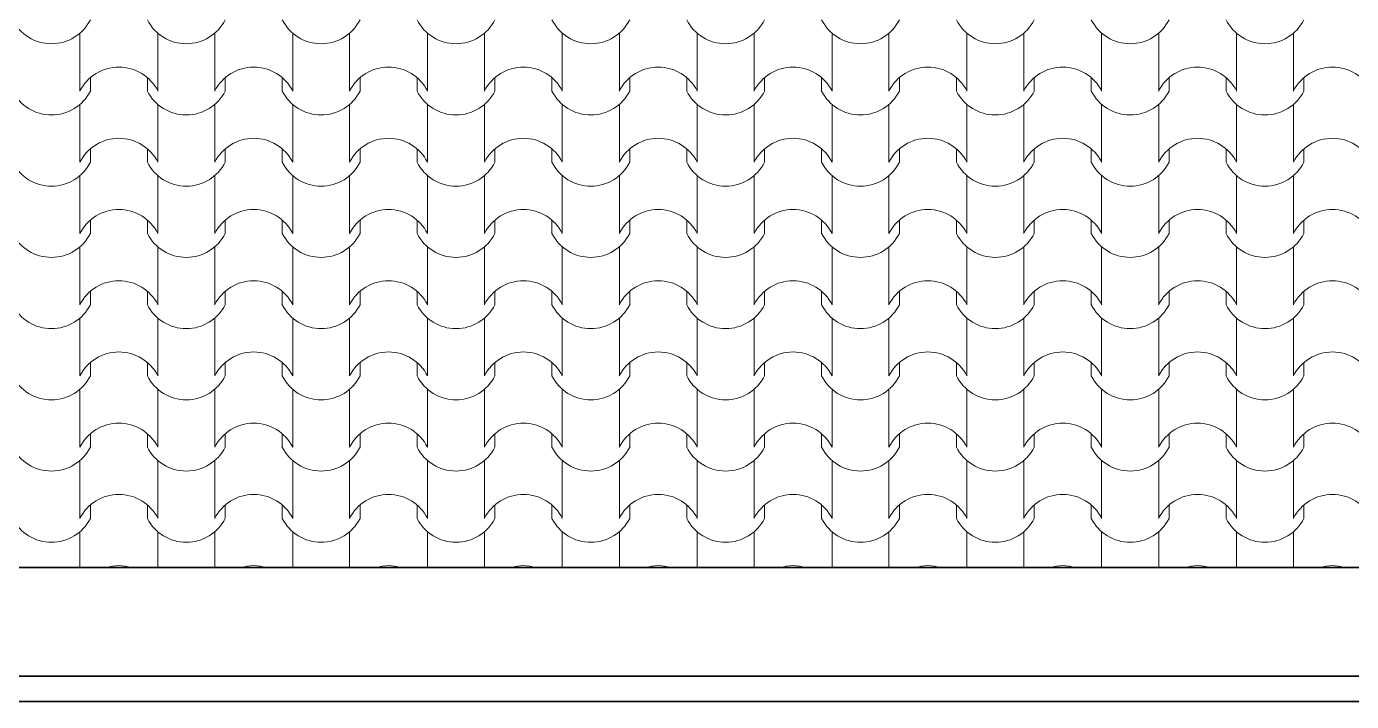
# Model space of a CAD drawing. Header units: millimetres. Extents: x 102766 to 172228, y -127504 to -81044.
# Drawn here: x 126968 to 129763, y -91702 to -90277 of the extents above; entities that cross this region are included whole.
import ezdxf

# ---------------------------------------------------------------- set-up
doc = ezdxf.new("R2010")
doc.units = ezdxf.units.MM
doc.header["$MEASUREMENT"] = 0
doc.layers.add('2D Drafting - General_Pen_No__105', color=7, linetype='Continuous', lineweight=13, true_color=0xcae6ff)
doc.layers.add('2D Drafting - General_Pen_No__82', color=7, linetype='Continuous', lineweight=20, true_color=0xaaaaaa)
doc.layers.add('Shell - Roof_Pen_No__21', color=7, linetype='Continuous', lineweight=35)
doc.layers.add('Structural - Bearing_Pen_No__21', color=7, linetype='Continuous', lineweight=35)

# ---------------------------------------------------------------- blocks, each defined once
blk = doc.blocks.new('*X12')
at = {"layer": '2D Drafting - General_Pen_No__82', "linetype": 'Continuous'}
for p, q in [((127080.4, -90291), (127080.4, -90352)), ((127244.7, -90291), (127244.7, -90352)), ((127364.9, -90291), (127364.9, -90352)), ((127529.2, -90291), (127529.2, -90352)), ((127649.4, -90291), (127649.4, -90352)), ((127813.6, -90291), (127813.6, -90352)), ((127933.9, -90291), (127933.9, -90352)), ((128098.1, -90291), (128098.1, -90352)), ((128218.4, -90291), (128218.4, -90352)), ((128382.6, -90291), (128382.6, -90352)), ((128502.8, -90291), (128502.8, -90352)), ((128667.1, -90291), (128667.1, -90352)), ((128787.3, -90291), (128787.3, -90352)), ((128951.6, -90291), (128951.6, -90352)), ((129071.8, -90291), (129071.8, -90352)), ((129236, -90291), (129236, -90352)), ((129356.3, -90291), (129356.3, -90352)), ((129520.5, -90291), (129520.5, -90352)), ((129640.8, -90291), (129640.8, -90352)), ((127080.4, -90352), (127080.4, -90413)), ((127244.7, -90352), (127244.7, -90413)), ((127364.9, -90352), (127364.9, -90413)), ((127529.2, -90352), (127529.2, -90413)), ((127649.4, -90352), (127649.4, -90413)), ((127813.6, -90352), (127813.6, -90413)), ((127933.9, -90352), (127933.9, -90413)), ((128098.1, -90352), (128098.1, -90413)), ((128218.4, -90352), (128218.4, -90413)), ((128382.6, -90352), (128382.6, -90413)), ((128502.8, -90352), (128502.8, -90413)), ((128667.1, -90352), (128667.1, -90413)), ((128787.3, -90352), (128787.3, -90413)), ((128951.6, -90352), (128951.6, -90413)), ((129071.8, -90352), (129071.8, -90413)), ((129236, -90352), (129236, -90413)), ((129356.3, -90352), (129356.3, -90413)), ((129520.5, -90352), (129520.5, -90413)), ((129640.8, -90352), (129640.8, -90413)), ((127102.4, -90384.9), (127102.4, -90413)), ((127222.7, -90384.9), (127222.7, -90413)), ((127386.9, -90384.9), (127386.9, -90413)), ((127507.2, -90384.9), (127507.2, -90413)), ((127671.4, -90384.9), (127671.4, -90413)), ((127791.6, -90384.9), (127791.6, -90413)), ((127955.9, -90384.9), (127955.9, -90413)), ((128076.1, -90384.9), (128076.1, -90413)), ((128240.4, -90384.9), (128240.4, -90413)), ((128360.6, -90384.9), (128360.6, -90413)), ((128524.8, -90384.9), (128524.8, -90413)), ((128645.1, -90384.9), (128645.1, -90413)), ((128809.3, -90384.9), (128809.3, -90413)), ((128929.6, -90384.9), (128929.6, -90413)), ((129093.8, -90384.9), (129093.8, -90413)), ((129214, -90384.9), (129214, -90413)), ((129378.3, -90384.9), (129378.3, -90413)), ((129498.5, -90384.9), (129498.5, -90413)), ((129662.8, -90384.9), (129662.8, -90413)), ((127080.4, -90441.4), (127080.4, -90502.3)), ((127244.7, -90441.4), (127244.7, -90502.3)), ((127364.9, -90441.4), (127364.9, -90502.3)), ((127529.2, -90441.4), (127529.2, -90502.3)), ((127649.4, -90441.4), (127649.4, -90502.3)), ((127813.6, -90441.4), (127813.6, -90502.3)), ((127933.9, -90441.4), (127933.9, -90502.3)), ((128098.1, -90441.4), (128098.1, -90502.3)), ((128218.4, -90441.4), (128218.4, -90502.3)), ((128382.6, -90441.4), (128382.6, -90502.3)), ((128502.8, -90441.4), (128502.8, -90502.3)), ((128667.1, -90441.4), (128667.1, -90502.3)), ((128787.3, -90441.4), (128787.3, -90502.3)), ((128951.6, -90441.4), (128951.6, -90502.3)), ((129071.8, -90441.4), (129071.8, -90502.3)), ((129236, -90441.4), (129236, -90502.3)), ((129356.3, -90441.4), (129356.3, -90502.3)), ((129520.5, -90441.4), (129520.5, -90502.3)), ((129640.8, -90441.4), (129640.8, -90502.3)), ((127080.4, -90502.3), (127080.4, -90563.3)), ((127244.7, -90502.3), (127244.7, -90563.3)), ((127364.9, -90502.3), (127364.9, -90563.3)), ((127529.2, -90502.3), (127529.2, -90563.3)), ((127649.4, -90502.3), (127649.4, -90563.3)), ((127813.6, -90502.3), (127813.6, -90563.3)), ((127933.9, -90502.3), (127933.9, -90563.3)), ((128098.1, -90502.3), (128098.1, -90563.3)), ((128218.4, -90502.3), (128218.4, -90563.3)), ((128382.6, -90502.3), (128382.6, -90563.3)), ((128502.8, -90502.3), (128502.8, -90563.3)), ((128667.1, -90502.3), (128667.1, -90563.3)), ((128787.3, -90502.3), (128787.3, -90563.3)), ((128951.6, -90502.3), (128951.6, -90563.3)), ((129071.8, -90502.3), (129071.8, -90563.3)), ((129236, -90502.3), (129236, -90563.3)), ((129356.3, -90502.3), (129356.3, -90563.3)), ((129520.5, -90502.3), (129520.5, -90563.3)), ((129640.8, -90502.3), (129640.8, -90563.3)), ((127102.4, -90535.3), (127102.4, -90563.3)), ((127222.7, -90535.3), (127222.7, -90563.3)), ((127386.9, -90535.3), (127386.9, -90563.3)), ((127507.2, -90535.3), (127507.2, -90563.3)), ((127671.4, -90535.3), (127671.4, -90563.3)), ((127791.6, -90535.3), (127791.6, -90563.3)), ((127955.9, -90535.3), (127955.9, -90563.3)), ((128076.1, -90535.3), (128076.1, -90563.3)), ((128240.4, -90535.3), (128240.4, -90563.3)), ((128360.6, -90535.3), (128360.6, -90563.3)), ((128524.8, -90535.3), (128524.8, -90563.3)), ((128645.1, -90535.3), (128645.1, -90563.3)), ((128809.3, -90535.3), (128809.3, -90563.3)), ((128929.6, -90535.3), (128929.6, -90563.3)), ((129093.8, -90535.3), (129093.8, -90563.3)), ((129214, -90535.3), (129214, -90563.3)), ((129378.3, -90535.3), (129378.3, -90563.3)), ((129498.5, -90535.3), (129498.5, -90563.3)), ((129662.8, -90535.3), (129662.8, -90563.3)), ((127080.4, -90591.7), (127080.4, -90652.7)), ((127244.7, -90591.7), (127244.7, -90652.7)), ((127364.9, -90591.7), (127364.9, -90652.7)), ((127529.2, -90591.7), (127529.2, -90652.7)), ((127649.4, -90591.7), (127649.4, -90652.7)), ((127813.6, -90591.7), (127813.6, -90652.7)), ((127933.9, -90591.7), (127933.9, -90652.7)), ((128098.1, -90591.7), (128098.1, -90652.7)), ((128218.4, -90591.7), (128218.4, -90652.7)), ((128382.6, -90591.7), (128382.6, -90652.7)), ((128502.8, -90591.7), (128502.8, -90652.7)), ((128667.1, -90591.7), (128667.1, -90652.7)), ((128787.3, -90591.7), (128787.3, -90652.7)), ((128951.6, -90591.7), (128951.6, -90652.7)), ((129071.8, -90591.7), (129071.8, -90652.7)), ((129236, -90591.7), (129236, -90652.7)), ((129356.3, -90591.7), (129356.3, -90652.7)), ((129520.5, -90591.7), (129520.5, -90652.7)), ((129640.8, -90591.7), (129640.8, -90652.7)), ((127080.4, -90652.7), (127080.4, -90713.6)), ((127244.7, -90652.7), (127244.7, -90713.6)), ((127364.9, -90652.7), (127364.9, -90713.6)), ((127529.2, -90652.7), (127529.2, -90713.6)), ((127649.4, -90652.7), (127649.4, -90713.6)), ((127813.6, -90652.7), (127813.6, -90713.6)), ((127933.9, -90652.7), (127933.9, -90713.6)), ((128098.1, -90652.7), (128098.1, -90713.6)), ((128218.4, -90652.7), (128218.4, -90713.6)), ((128382.6, -90652.7), (128382.6, -90713.6)), ((128502.8, -90652.7), (128502.8, -90713.6)), ((128667.1, -90652.7), (128667.1, -90713.6)), ((128787.3, -90652.7), (128787.3, -90713.6)), ((128951.6, -90652.7), (128951.6, -90713.6)), ((129071.8, -90652.7), (129071.8, -90713.6)), ((129236, -90652.7), (129236, -90713.6)), ((129356.3, -90652.7), (129356.3, -90713.6)), ((129520.5, -90652.7), (129520.5, -90713.6)), ((129640.8, -90652.7), (129640.8, -90713.6)), ((127102.4, -90685.6), (127102.4, -90713.6)), ((127222.7, -90685.6), (127222.7, -90713.6)), ((127386.9, -90685.6), (127386.9, -90713.6)), ((127507.2, -90685.6), (127507.2, -90713.6)), ((127671.4, -90685.6), (127671.4, -90713.6)), ((127791.6, -90685.6), (127791.6, -90713.6)), ((127955.9, -90685.6), (127955.9, -90713.6)), ((128076.1, -90685.6), (128076.1, -90713.6)), ((128240.4, -90685.6), (128240.4, -90713.6)), ((128360.6, -90685.6), (128360.6, -90713.6)), ((128524.8, -90685.6), (128524.8, -90713.6)), ((128645.1, -90685.6), (128645.1, -90713.6)), ((128809.3, -90685.6), (128809.3, -90713.6)), ((128929.6, -90685.6), (128929.6, -90713.6)), ((129093.8, -90685.6), (129093.8, -90713.6)), ((129214, -90685.6), (129214, -90713.6)), ((129378.3, -90685.6), (129378.3, -90713.6)), ((129498.5, -90685.6), (129498.5, -90713.6)), ((129662.8, -90685.6), (129662.8, -90713.6)), ((127080.4, -90742), (127080.4, -90803)), ((127244.7, -90742), (127244.7, -90803)), ((127364.9, -90742), (127364.9, -90803)), ((127529.2, -90742), (127529.2, -90803)), ((127649.4, -90742), (127649.4, -90803)), ((127813.6, -90742), (127813.6, -90803)), ((127933.9, -90742), (127933.9, -90803)), ((128098.1, -90742), (128098.1, -90803)), ((128218.4, -90742), (128218.4, -90803)), ((128382.6, -90742), (128382.6, -90803)), ((128502.8, -90742), (128502.8, -90803)), ((128667.1, -90742), (128667.1, -90803)), ((128787.3, -90742), (128787.3, -90803)), ((128951.6, -90742), (128951.6, -90803)), ((129071.8, -90742), (129071.8, -90803)), ((129236, -90742), (129236, -90803)), ((129356.3, -90742), (129356.3, -90803)), ((129520.5, -90742), (129520.5, -90803)), ((129640.8, -90742), (129640.8, -90803)), ((127080.4, -90803), (127080.4, -90864)), ((127244.7, -90803), (127244.7, -90864)), ((127364.9, -90803), (127364.9, -90864)), ((127529.2, -90803), (127529.2, -90864)), ((127649.4, -90803), (127649.4, -90864)), ((127813.6, -90803), (127813.6, -90864)), ((127933.9, -90803), (127933.9, -90864)), ((128098.1, -90803), (128098.1, -90864)), ((128218.4, -90803), (128218.4, -90864)), ((128382.6, -90803), (128382.6, -90864)), ((128502.8, -90803), (128502.8, -90864)), ((128667.1, -90803), (128667.1, -90864)), ((128787.3, -90803), (128787.3, -90864)), ((128951.6, -90803), (128951.6, -90864)), ((129071.8, -90803), (129071.8, -90864)), ((129236, -90803), (129236, -90864)), ((129356.3, -90803), (129356.3, -90864)), ((129520.5, -90803), (129520.5, -90864)), ((129640.8, -90803), (129640.8, -90864)), ((127102.4, -90835.9), (127102.4, -90864)), ((127222.7, -90835.9), (127222.7, -90864)), ((127386.9, -90835.9), (127386.9, -90864)), ((127507.2, -90835.9), (127507.2, -90864)), ((127671.4, -90835.9), (127671.4, -90864)), ((127791.6, -90835.9), (127791.6, -90864)), ((127955.9, -90835.9), (127955.9, -90864)), ((128076.1, -90835.9), (128076.1, -90864)), ((128240.4, -90835.9), (128240.4, -90864)), ((128360.6, -90835.9), (128360.6, -90864)), ((128524.8, -90835.9), (128524.8, -90864)), ((128645.1, -90835.9), (128645.1, -90864)), ((128809.3, -90835.9), (128809.3, -90864)), ((128929.6, -90835.9), (128929.6, -90864)), ((129093.8, -90835.9), (129093.8, -90864)), ((129214, -90835.9), (129214, -90864)), ((129378.3, -90835.9), (129378.3, -90864)), ((129498.5, -90835.9), (129498.5, -90864)), ((129662.8, -90835.9), (129662.8, -90864)), ((127080.4, -90892.4), (127080.4, -90953.3)), ((127244.7, -90892.4), (127244.7, -90953.3)), ((127364.9, -90892.4), (127364.9, -90953.3)), ((127529.2, -90892.4), (127529.2, -90953.3)), ((127649.4, -90892.4), (127649.4, -90953.3)), ((127813.6, -90892.4), (127813.6, -90953.3)), ((127933.9, -90892.4), (127933.9, -90953.3)), ((128098.1, -90892.4), (128098.1, -90953.3)), ((128218.4, -90892.4), (128218.4, -90953.3)), ((128382.6, -90892.4), (128382.6, -90953.3)), ((128502.8, -90892.4), (128502.8, -90953.3)), ((128667.1, -90892.4), (128667.1, -90953.3)), ((128787.3, -90892.4), (128787.3, -90953.3)), ((128951.6, -90892.4), (128951.6, -90953.3)), ((129071.8, -90892.4), (129071.8, -90953.3)), ((129236, -90892.4), (129236, -90953.3)), ((129356.3, -90892.4), (129356.3, -90953.3)), ((129520.5, -90892.4), (129520.5, -90953.3)), ((129640.8, -90892.4), (129640.8, -90953.3)), ((127080.4, -90953.3), (127080.4, -91014.3)), ((127244.7, -90953.3), (127244.7, -91014.3)), ((127364.9, -90953.3), (127364.9, -91014.3)), ((127529.2, -90953.3), (127529.2, -91014.3)), ((127649.4, -90953.3), (127649.4, -91014.3)), ((127813.6, -90953.3), (127813.6, -91014.3)), ((127933.9, -90953.3), (127933.9, -91014.3)), ((128098.1, -90953.3), (128098.1, -91014.3)), ((128218.4, -90953.3), (128218.4, -91014.3)), ((128382.6, -90953.3), (128382.6, -91014.3)), ((128502.8, -90953.3), (128502.8, -91014.3)), ((128667.1, -90953.3), (128667.1, -91014.3)), ((128787.3, -90953.3), (128787.3, -91014.3)), ((128951.6, -90953.3), (128951.6, -91014.3)), ((129071.8, -90953.3), (129071.8, -91014.3)), ((129236, -90953.3), (129236, -91014.3)), ((129356.3, -90953.3), (129356.3, -91014.3)), ((129520.5, -90953.3), (129520.5, -91014.3)), ((129640.8, -90953.3), (129640.8, -91014.3)), ((127102.4, -90986.3), (127102.4, -91014.3)), ((127222.7, -90986.3), (127222.7, -91014.3)), ((127386.9, -90986.3), (127386.9, -91014.3)), ((127507.2, -90986.3), (127507.2, -91014.3)), ((127671.4, -90986.3), (127671.4, -91014.3)), ((127791.6, -90986.3), (127791.6, -91014.3)), ((127955.9, -90986.3), (127955.9, -91014.3)), ((128076.1, -90986.3), (128076.1, -91014.3)), ((128240.4, -90986.3), (128240.4, -91014.3)), ((128360.6, -90986.3), (128360.6, -91014.3)), ((128524.8, -90986.3), (128524.8, -91014.3)), ((128645.1, -90986.3), (128645.1, -91014.3)), ((128809.3, -90986.3), (128809.3, -91014.3)), ((128929.6, -90986.3), (128929.6, -91014.3)), ((129093.8, -90986.3), (129093.8, -91014.3)), ((129214, -90986.3), (129214, -91014.3)), ((129378.3, -90986.3), (129378.3, -91014.3)), ((129498.5, -90986.3), (129498.5, -91014.3)), ((129662.8, -90986.3), (129662.8, -91014.3)), ((127080.4, -91042.7), (127080.4, -91103.7)), ((127244.7, -91042.7), (127244.7, -91103.7)), ((127364.9, -91042.7), (127364.9, -91103.7)), ((127529.2, -91042.7), (127529.2, -91103.7)), ((127649.4, -91042.7), (127649.4, -91103.7)), ((127813.6, -91042.7), (127813.6, -91103.7)), ((127933.9, -91042.7), (127933.9, -91103.7)), ((128098.1, -91042.7), (128098.1, -91103.7)), ((128218.4, -91042.7), (128218.4, -91103.7)), ((128382.6, -91042.7), (128382.6, -91103.7)), ((128502.8, -91042.7), (128502.8, -91103.7)), ((128667.1, -91042.7), (128667.1, -91103.7)), ((128787.3, -91042.7), (128787.3, -91103.7)), ((128951.6, -91042.7), (128951.6, -91103.7)), ((129071.8, -91042.7), (129071.8, -91103.7)), ((129236, -91042.7), (129236, -91103.7)), ((129356.3, -91042.7), (129356.3, -91103.7)), ((129520.5, -91042.7), (129520.5, -91103.7)), ((129640.8, -91042.7), (129640.8, -91103.7)), ((127080.4, -91103.7), (127080.4, -91164.6)), ((127244.7, -91103.7), (127244.7, -91164.6)), ((127364.9, -91103.7), (127364.9, -91164.6)), ((127529.2, -91103.7), (127529.2, -91164.6)), ((127649.4, -91103.7), (127649.4, -91164.6)), ((127813.6, -91103.7), (127813.6, -91164.6)), ((127933.9, -91103.7), (127933.9, -91164.6)), ((128098.1, -91103.7), (128098.1, -91164.6)), ((128218.4, -91103.7), (128218.4, -91164.6)), ((128382.6, -91103.7), (128382.6, -91164.6)), ((128502.8, -91103.7), (128502.8, -91164.6)), ((128667.1, -91103.7), (128667.1, -91164.6)), ((128787.3, -91103.7), (128787.3, -91164.6)), ((128951.6, -91103.7), (128951.6, -91164.6)), ((129071.8, -91103.7), (129071.8, -91164.6)), ((129236, -91103.7), (129236, -91164.6)), ((129356.3, -91103.7), (129356.3, -91164.6)), ((129520.5, -91103.7), (129520.5, -91164.6)), ((129640.8, -91103.7), (129640.8, -91164.6)), ((127102.4, -91136.6), (127102.4, -91164.6)), ((127222.7, -91136.6), (127222.7, -91164.6)), ((127386.9, -91136.6), (127386.9, -91164.6)), ((127507.2, -91136.6), (127507.2, -91164.6)), ((127671.4, -91136.6), (127671.4, -91164.6)), ((127791.6, -91136.6), (127791.6, -91164.6)), ((127955.9, -91136.6), (127955.9, -91164.6)), ((128076.1, -91136.6), (128076.1, -91164.6)), ((128240.4, -91136.6), (128240.4, -91164.6)), ((128360.6, -91136.6), (128360.6, -91164.6)), ((128524.8, -91136.6), (128524.8, -91164.6)), ((128645.1, -91136.6), (128645.1, -91164.6)), ((128809.3, -91136.6), (128809.3, -91164.6)), ((128929.6, -91136.6), (128929.6, -91164.6)), ((129093.8, -91136.6), (129093.8, -91164.6)), ((129214, -91136.6), (129214, -91164.6)), ((129378.3, -91136.6), (129378.3, -91164.6)), ((129498.5, -91136.6), (129498.5, -91164.6)), ((129662.8, -91136.6), (129662.8, -91164.6)), ((127080.4, -91193), (127080.4, -91254)), ((127244.7, -91193), (127244.7, -91254)), ((127364.9, -91193), (127364.9, -91254)), ((127529.2, -91193), (127529.2, -91254)), ((127649.4, -91193), (127649.4, -91254)), ((127813.6, -91193), (127813.6, -91254)), ((127933.9, -91193), (127933.9, -91254)), ((128098.1, -91193), (128098.1, -91254)), ((128218.4, -91193), (128218.4, -91254)), ((128382.6, -91193), (128382.6, -91254)), ((128502.8, -91193), (128502.8, -91254)), ((128667.1, -91193), (128667.1, -91254)), ((128787.3, -91193), (128787.3, -91254)), ((128951.6, -91193), (128951.6, -91254)), ((129071.8, -91193), (129071.8, -91254)), ((129236, -91193), (129236, -91254)), ((129356.3, -91193), (129356.3, -91254)), ((129520.5, -91193), (129520.5, -91254)), ((129640.8, -91193), (129640.8, -91254)), ((127080.4, -91254), (127080.4, -91315)), ((127244.7, -91254), (127244.7, -91315)), ((127364.9, -91254), (127364.9, -91315)), ((127529.2, -91254), (127529.2, -91315)), ((127649.4, -91254), (127649.4, -91315)), ((127813.6, -91254), (127813.6, -91315)), ((127933.9, -91254), (127933.9, -91315)), ((128098.1, -91254), (128098.1, -91315)), ((128218.4, -91254), (128218.4, -91315)), ((128382.6, -91254), (128382.6, -91315)), ((128502.8, -91254), (128502.8, -91315)), ((128667.1, -91254), (128667.1, -91315)), ((128787.3, -91254), (128787.3, -91315)), ((128951.6, -91254), (128951.6, -91315)), ((129071.8, -91254), (129071.8, -91315)), ((129236, -91254), (129236, -91315)), ((129356.3, -91254), (129356.3, -91315)), ((129520.5, -91254), (129520.5, -91315)), ((129640.8, -91254), (129640.8, -91315)), ((127102.4, -91286.9), (127102.4, -91315)), ((127222.7, -91286.9), (127222.7, -91315)), ((127386.9, -91286.9), (127386.9, -91315)), ((127507.2, -91286.9), (127507.2, -91315)), ((127671.4, -91286.9), (127671.4, -91315)), ((127791.6, -91286.9), (127791.6, -91315)), ((127955.9, -91286.9), (127955.9, -91315)), ((128076.1, -91286.9), (128076.1, -91315)), ((128240.4, -91286.9), (128240.4, -91315)), ((128360.6, -91286.9), (128360.6, -91315)), ((128524.8, -91286.9), (128524.8, -91315)), ((128645.1, -91286.9), (128645.1, -91315)), ((128809.3, -91286.9), (128809.3, -91315)), ((128929.6, -91286.9), (128929.6, -91315)), ((129093.8, -91286.9), (129093.8, -91315)), ((129214, -91286.9), (129214, -91315)), ((129378.3, -91286.9), (129378.3, -91315)), ((129498.5, -91286.9), (129498.5, -91315)), ((129662.8, -91286.9), (129662.8, -91315)), ((127080.4, -91343.4), (127080.4, -91404.3)), ((127244.7, -91343.4), (127244.7, -91404.3)), ((127364.9, -91343.4), (127364.9, -91404.3)), ((127529.2, -91343.4), (127529.2, -91404.3)), ((127649.4, -91343.4), (127649.4, -91404.3)), ((127813.6, -91343.4), (127813.6, -91404.3)), ((127933.9, -91343.4), (127933.9, -91404.3)), ((128098.1, -91343.4), (128098.1, -91404.3)), ((128218.4, -91343.4), (128218.4, -91404.3)), ((128382.6, -91343.4), (128382.6, -91404.3)), ((128502.8, -91343.4), (128502.8, -91404.3)), ((128667.1, -91343.4), (128667.1, -91404.3)), ((128787.3, -91343.4), (128787.3, -91404.3)), ((128951.6, -91343.4), (128951.6, -91404.3)), ((129071.8, -91343.4), (129071.8, -91404.3)), ((129236, -91343.4), (129236, -91404.3)), ((129356.3, -91343.4), (129356.3, -91404.3)), ((129520.5, -91343.4), (129520.5, -91404.3)), ((129640.8, -91343.4), (129640.8, -91404.3)), ((127080.4, -91404.3), (127080.4, -91418.8)), ((127244.7, -91404.3), (127244.7, -91418.8)), ((127364.9, -91404.3), (127364.9, -91418.8)), ((127529.2, -91404.3), (127529.2, -91418.8)), ((127649.4, -91404.3), (127649.4, -91418.8)), ((127813.6, -91404.3), (127813.6, -91418.8)), ((127933.9, -91404.3), (127933.9, -91418.8)), ((128098.1, -91404.3), (128098.1, -91418.8)), ((128218.4, -91404.3), (128218.4, -91418.8)), ((128382.6, -91404.3), (128382.6, -91418.8)), ((128502.8, -91404.3), (128502.8, -91418.8)), ((128667.1, -91404.3), (128667.1, -91418.8)), ((128787.3, -91404.3), (128787.3, -91418.8)), ((128951.6, -91404.3), (128951.6, -91418.8)), ((129071.8, -91404.3), (129071.8, -91418.8)), ((129236, -91404.3), (129236, -91418.8)), ((129356.3, -91404.3), (129356.3, -91418.8)), ((129520.5, -91404.3), (129520.5, -91418.8)), ((129640.8, -91404.3), (129640.8, -91418.8))]:
    blk.add_line(p, q, dxfattribs=at)
for centre, radius, start, end in [((127020.3, -90221.3), 91.9, 206.7044, 333.2956), ((127304.8, -90221.3), 91.9, 206.7044, 333.2956), ((127589.3, -90221.3), 91.9, 206.7044, 333.2956), ((127873.8, -90221.3), 91.9, 206.7044, 333.2956), ((128158.2, -90221.3), 91.9, 206.7044, 333.2956), ((128442.7, -90221.3), 91.9, 206.7044, 333.2956), ((128727.2, -90221.3), 91.9, 206.7044, 333.2956), ((129011.7, -90221.3), 91.9, 206.7044, 333.2956), ((129296.2, -90221.3), 91.9, 206.7044, 333.2956), ((129580.6, -90221.3), 91.9, 206.7044, 333.2956), ((127162.8, -90454.9), 92.5, 90.1705, 153.0115), ((127162.3, -90454.9), 92.5, 26.9885, 89.8295), ((127447.3, -90454.9), 92.5, 90.1705, 153.0115), ((127446.8, -90454.9), 92.5, 26.9885, 89.8295), ((127731.8, -90454.9), 92.5, 90.1705, 153.0115), ((127731.2, -90454.9), 92.5, 26.9885, 89.8295), ((128016.3, -90454.9), 92.5, 90.1705, 153.0115), ((128015.7, -90454.9), 92.5, 26.9885, 89.8295), ((128300.8, -90454.9), 92.5, 90.1705, 153.0115), ((128300.2, -90454.9), 92.5, 26.9885, 89.8295), ((128585.2, -90454.9), 92.5, 90.1705, 153.0115), ((128584.7, -90454.9), 92.5, 26.9885, 89.8295), ((128869.7, -90454.9), 92.5, 90.1705, 153.0115), ((128869.2, -90454.9), 92.5, 26.9885, 89.8295), ((129154.2, -90454.9), 92.5, 90.1705, 153.0115), ((129153.6, -90454.9), 92.5, 26.9885, 89.8295), ((129438.7, -90454.9), 92.5, 90.1705, 153.0115), ((129438.1, -90454.9), 92.5, 26.9885, 89.8295), ((129723.2, -90454.9), 92.5, 90.1705, 153.0115), ((129722.6, -90454.9), 92.5, 26.9885, 89.8295), ((127020.3, -90371.7), 91.9, 206.7044, 333.2956), ((127304.8, -90371.7), 91.9, 206.7044, 333.2956), ((127589.3, -90371.7), 91.9, 206.7044, 333.2956), ((127873.8, -90371.7), 91.9, 206.7044, 333.2956), ((128158.2, -90371.7), 91.9, 206.7044, 333.2956), ((128442.7, -90371.7), 91.9, 206.7044, 333.2956), ((128727.2, -90371.7), 91.9, 206.7044, 333.2956), ((129011.7, -90371.7), 91.9, 206.7044, 333.2956), ((129296.2, -90371.7), 91.9, 206.7044, 333.2956), ((129580.6, -90371.7), 91.9, 206.7044, 333.2956), ((127162.8, -90605.3), 92.5, 90.1705, 153.0115), ((127162.3, -90605.3), 92.5, 26.9885, 89.8295), ((127447.3, -90605.3), 92.5, 90.1705, 153.0115), ((127446.8, -90605.3), 92.5, 26.9885, 89.8295), ((127731.8, -90605.3), 92.5, 90.1705, 153.0115), ((127731.2, -90605.3), 92.5, 26.9885, 89.8295), ((128016.3, -90605.3), 92.5, 90.1705, 153.0115), ((128015.7, -90605.3), 92.5, 26.9885, 89.8295), ((128300.8, -90605.3), 92.5, 90.1705, 153.0115), ((128300.2, -90605.3), 92.5, 26.9885, 89.8295), ((128585.2, -90605.3), 92.5, 90.1705, 153.0115), ((128584.7, -90605.3), 92.5, 26.9885, 89.8295), ((128869.7, -90605.3), 92.5, 90.1705, 153.0115), ((128869.2, -90605.3), 92.5, 26.9885, 89.8295), ((129154.2, -90605.3), 92.5, 90.1705, 153.0115), ((129153.6, -90605.3), 92.5, 26.9885, 89.8295), ((129438.7, -90605.3), 92.5, 90.1705, 153.0115), ((129438.1, -90605.3), 92.5, 26.9885, 89.8295), ((129723.2, -90605.3), 92.5, 90.1705, 153.0115), ((129722.6, -90605.3), 92.5, 26.9885, 89.8295), ((127020.3, -90522), 91.9, 206.7044, 333.2956), ((127304.8, -90522), 91.9, 206.7044, 333.2956), ((127589.3, -90522), 91.9, 206.7044, 333.2956), ((127873.8, -90522), 91.9, 206.7044, 333.2956), ((128158.2, -90522), 91.9, 206.7044, 333.2956), ((128442.7, -90522), 91.9, 206.7044, 333.2956), ((128727.2, -90522), 91.9, 206.7044, 333.2956), ((129011.7, -90522), 91.9, 206.7044, 333.2956), ((129296.2, -90522), 91.9, 206.7044, 333.2956), ((129580.6, -90522), 91.9, 206.7044, 333.2956), ((127162.8, -90755.6), 92.5, 90.1705, 153.0115), ((127162.3, -90755.6), 92.5, 26.9885, 89.8295), ((127447.3, -90755.6), 92.5, 90.1705, 153.0115), ((127446.8, -90755.6), 92.5, 26.9885, 89.8295), ((127731.8, -90755.6), 92.5, 90.1705, 153.0115), ((127731.2, -90755.6), 92.5, 26.9885, 89.8295), ((128016.3, -90755.6), 92.5, 90.1705, 153.0115), ((128015.7, -90755.6), 92.5, 26.9885, 89.8295), ((128300.8, -90755.6), 92.5, 90.1705, 153.0115), ((128300.2, -90755.6), 92.5, 26.9885, 89.8295), ((128585.2, -90755.6), 92.5, 90.1705, 153.0115), ((128584.7, -90755.6), 92.5, 26.9885, 89.8295), ((128869.7, -90755.6), 92.5, 90.1705, 153.0115), ((128869.2, -90755.6), 92.5, 26.9885, 89.8295), ((129154.2, -90755.6), 92.5, 90.1705, 153.0115), ((129153.6, -90755.6), 92.5, 26.9885, 89.8295), ((129438.7, -90755.6), 92.5, 90.1705, 153.0115), ((129438.1, -90755.6), 92.5, 26.9885, 89.8295), ((129723.2, -90755.6), 92.5, 90.1705, 153.0115), ((129722.6, -90755.6), 92.5, 26.9885, 89.8295), ((127020.3, -90672.3), 91.9, 206.7044, 333.2956), ((127304.8, -90672.3), 91.9, 206.7044, 333.2956), ((127589.3, -90672.3), 91.9, 206.7044, 333.2956), ((127873.8, -90672.3), 91.9, 206.7044, 333.2956), ((128158.2, -90672.3), 91.9, 206.7044, 333.2956), ((128442.7, -90672.3), 91.9, 206.7044, 333.2956), ((128727.2, -90672.3), 91.9, 206.7044, 333.2956), ((129011.7, -90672.3), 91.9, 206.7044, 333.2956), ((129296.2, -90672.3), 91.9, 206.7044, 333.2956), ((129580.6, -90672.3), 91.9, 206.7044, 333.2956), ((127162.8, -90905.9), 92.5, 90.1705, 153.0115), ((127162.3, -90905.9), 92.5, 26.9885, 89.8295), ((127447.3, -90905.9), 92.5, 90.1705, 153.0115), ((127446.8, -90905.9), 92.5, 26.9885, 89.8295), ((127731.8, -90905.9), 92.5, 90.1705, 153.0115), ((127731.2, -90905.9), 92.5, 26.9885, 89.8295), ((128016.3, -90905.9), 92.5, 90.1705, 153.0115), ((128015.7, -90905.9), 92.5, 26.9885, 89.8295), ((128300.8, -90905.9), 92.5, 90.1705, 153.0115), ((128300.2, -90905.9), 92.5, 26.9885, 89.8295), ((128585.2, -90905.9), 92.5, 90.1705, 153.0115), ((128584.7, -90905.9), 92.5, 26.9885, 89.8295), ((128869.7, -90905.9), 92.5, 90.1705, 153.0115), ((128869.2, -90905.9), 92.5, 26.9885, 89.8295), ((129154.2, -90905.9), 92.5, 90.1705, 153.0115), ((129153.6, -90905.9), 92.5, 26.9885, 89.8295), ((129438.7, -90905.9), 92.5, 90.1705, 153.0115), ((129438.1, -90905.9), 92.5, 26.9885, 89.8295), ((129723.2, -90905.9), 92.5, 90.1705, 153.0115), ((129722.6, -90905.9), 92.5, 26.9885, 89.8295), ((127020.3, -90822.7), 91.9, 206.7044, 333.2956), ((127304.8, -90822.7), 91.9, 206.7044, 333.2956), ((127589.3, -90822.7), 91.9, 206.7044, 333.2956), ((127873.8, -90822.7), 91.9, 206.7044, 333.2956), ((128158.2, -90822.7), 91.9, 206.7044, 333.2956), ((128442.7, -90822.7), 91.9, 206.7044, 333.2956), ((128727.2, -90822.7), 91.9, 206.7044, 333.2956), ((129011.7, -90822.7), 91.9, 206.7044, 333.2956), ((129296.2, -90822.7), 91.9, 206.7044, 333.2956), ((129580.6, -90822.7), 91.9, 206.7044, 333.2956), ((127162.8, -91056.3), 92.5, 90.1705, 153.0115), ((127162.3, -91056.3), 92.5, 26.9885, 89.8295), ((127447.3, -91056.3), 92.5, 90.1705, 153.0115), ((127446.8, -91056.3), 92.5, 26.9885, 89.8295), ((127731.8, -91056.3), 92.5, 90.1705, 153.0115), ((127731.2, -91056.3), 92.5, 26.9885, 89.8295), ((128016.3, -91056.3), 92.5, 90.1705, 153.0115), ((128015.7, -91056.3), 92.5, 26.9885, 89.8295), ((128300.8, -91056.3), 92.5, 90.1705, 153.0115), ((128300.2, -91056.3), 92.5, 26.9885, 89.8295), ((128585.2, -91056.3), 92.5, 90.1705, 153.0115), ((128584.7, -91056.3), 92.5, 26.9885, 89.8295), ((128869.7, -91056.3), 92.5, 90.1705, 153.0115), ((128869.2, -91056.3), 92.5, 26.9885, 89.8295), ((129154.2, -91056.3), 92.5, 90.1705, 153.0115), ((129153.6, -91056.3), 92.5, 26.9885, 89.8295), ((129438.7, -91056.3), 92.5, 90.1705, 153.0115), ((129438.1, -91056.3), 92.5, 26.9885, 89.8295), ((129723.2, -91056.3), 92.5, 90.1705, 153.0115), ((129722.6, -91056.3), 92.5, 26.9885, 89.8295), ((127020.3, -90973), 91.9, 206.7044, 333.2956), ((127304.8, -90973), 91.9, 206.7044, 333.2956), ((127589.3, -90973), 91.9, 206.7044, 333.2956), ((127873.8, -90973), 91.9, 206.7044, 333.2956), ((128158.2, -90973), 91.9, 206.7044, 333.2956), ((128442.7, -90973), 91.9, 206.7044, 333.2956), ((128727.2, -90973), 91.9, 206.7044, 333.2956), ((129011.7, -90973), 91.9, 206.7044, 333.2956), ((129296.2, -90973), 91.9, 206.7044, 333.2956), ((129580.6, -90973), 91.9, 206.7044, 333.2956), ((127162.8, -91206.6), 92.5, 90.1705, 153.0115), ((127162.3, -91206.6), 92.5, 26.9885, 89.8295), ((127447.3, -91206.6), 92.5, 90.1705, 153.0115), ((127446.8, -91206.6), 92.5, 26.9885, 89.8295), ((127731.8, -91206.6), 92.5, 90.1705, 153.0115), ((127731.2, -91206.6), 92.5, 26.9885, 89.8295), ((128016.3, -91206.6), 92.5, 90.1705, 153.0115), ((128015.7, -91206.6), 92.5, 26.9885, 89.8295), ((128300.8, -91206.6), 92.5, 90.1705, 153.0115), ((128300.2, -91206.6), 92.5, 26.9885, 89.8295), ((128585.2, -91206.6), 92.5, 90.1705, 153.0115), ((128584.7, -91206.6), 92.5, 26.9885, 89.8295), ((128869.7, -91206.6), 92.5, 90.1705, 153.0115), ((128869.2, -91206.6), 92.5, 26.9885, 89.8295), ((129154.2, -91206.6), 92.5, 90.1705, 153.0115), ((129153.6, -91206.6), 92.5, 26.9885, 89.8295), ((129438.7, -91206.6), 92.5, 90.1705, 153.0115), ((129438.1, -91206.6), 92.5, 26.9885, 89.8295), ((129723.2, -91206.6), 92.5, 90.1705, 153.0115), ((129722.6, -91206.6), 92.5, 26.9885, 89.8295), ((127020.3, -91123.3), 91.9, 206.7044, 333.2956), ((127304.8, -91123.3), 91.9, 206.7044, 333.2956), ((127589.3, -91123.3), 91.9, 206.7044, 333.2956), ((127873.8, -91123.3), 91.9, 206.7044, 333.2956), ((128158.2, -91123.3), 91.9, 206.7044, 333.2956), ((128442.7, -91123.3), 91.9, 206.7044, 333.2956), ((128727.2, -91123.3), 91.9, 206.7044, 333.2956), ((129011.7, -91123.3), 91.9, 206.7044, 333.2956), ((129296.2, -91123.3), 91.9, 206.7044, 333.2956), ((129580.6, -91123.3), 91.9, 206.7044, 333.2956), ((127162.8, -91356.9), 92.5, 90.1705, 153.0115), ((127162.3, -91356.9), 92.5, 26.9885, 89.8295), ((127447.3, -91356.9), 92.5, 90.1705, 153.0115), ((127446.8, -91356.9), 92.5, 26.9885, 89.8295), ((127731.8, -91356.9), 92.5, 90.1705, 153.0115), ((127731.2, -91356.9), 92.5, 26.9885, 89.8295), ((128016.3, -91356.9), 92.5, 90.1705, 153.0115), ((128015.7, -91356.9), 92.5, 26.9885, 89.8295), ((128300.8, -91356.9), 92.5, 90.1705, 153.0115), ((128300.2, -91356.9), 92.5, 26.9885, 89.8295), ((128585.2, -91356.9), 92.5, 90.1705, 153.0115), ((128584.7, -91356.9), 92.5, 26.9885, 89.8295), ((128869.7, -91356.9), 92.5, 90.1705, 153.0115), ((128869.2, -91356.9), 92.5, 26.9885, 89.8295), ((129154.2, -91356.9), 92.5, 90.1705, 153.0115), ((129153.6, -91356.9), 92.5, 26.9885, 89.8295), ((129438.7, -91356.9), 92.5, 90.1705, 153.0115), ((129438.1, -91356.9), 92.5, 26.9885, 89.8295), ((129723.2, -91356.9), 92.5, 90.1705, 153.0115), ((129722.6, -91356.9), 92.5, 26.9885, 89.8295), ((127020.3, -91273.7), 91.9, 206.7044, 333.2956), ((127304.8, -91273.7), 91.9, 206.7044, 333.2956), ((127589.3, -91273.7), 91.9, 206.7044, 333.2956), ((127873.8, -91273.7), 91.9, 206.7044, 333.2956), ((128158.2, -91273.7), 91.9, 206.7044, 333.2956), ((128442.7, -91273.7), 91.9, 206.7044, 333.2956), ((128727.2, -91273.7), 91.9, 206.7044, 333.2956), ((129011.7, -91273.7), 91.9, 206.7044, 333.2956), ((129296.2, -91273.7), 91.9, 206.7044, 333.2956), ((129580.6, -91273.7), 91.9, 206.7044, 333.2956), ((127162.8, -91507.3), 92.5, 90.1705, 106.969), ((127162.3, -91507.3), 92.5, 73.031, 89.8295), ((127447.3, -91507.3), 92.5, 90.1705, 106.969), ((127446.8, -91507.3), 92.5, 73.031, 89.8295), ((127731.8, -91507.3), 92.5, 90.1705, 106.969), ((127731.2, -91507.3), 92.5, 73.031, 89.8295), ((128016.3, -91507.3), 92.5, 90.1705, 106.969), ((128015.7, -91507.3), 92.5, 73.031, 89.8295), ((128300.8, -91507.3), 92.5, 90.1705, 106.969), ((128300.2, -91507.3), 92.5, 73.031, 89.8295), ((128585.2, -91507.3), 92.5, 90.1705, 106.969), ((128584.7, -91507.3), 92.5, 73.031, 89.8295), ((128869.7, -91507.3), 92.5, 90.1705, 106.969), ((128869.2, -91507.3), 92.5, 73.031, 89.8295), ((129154.2, -91507.3), 92.5, 90.1705, 106.969), ((129153.6, -91507.3), 92.5, 73.031, 89.8295), ((129438.7, -91507.3), 92.5, 90.1705, 106.969), ((129438.1, -91507.3), 92.5, 73.031, 89.8295), ((129723.2, -91507.3), 92.5, 90.1705, 106.969), ((129722.6, -91507.3), 92.5, 73.031, 89.8295)]:
    blk.add_arc(centre, radius, start, end, dxfattribs=at)
blk = doc.blocks.new('Fill_6')
at = {"layer": '2D Drafting - General_Pen_No__105', "linetype": 'Continuous'}
blk.add_line((123216.8, -91418.8), (132617.3, -91418.8), dxfattribs=at)
at = {"layer": '2D Drafting - General_Pen_No__82', "linetype": 'Continuous'}
blk.add_blockref('*X12', (0, 0), dxfattribs=at)

msp = doc.modelspace()

# ---------------------------------------------------------------- linework, layer by layer
at = {"layer": 'Shell - Roof_Pen_No__21', "linetype": 'Continuous'}
for p, q in [((123216.8, -91418.8), (132617.3, -91418.8)), ((132617.3, -91648), (123216.8, -91648))]:
    msp.add_line(p, q, dxfattribs=at)
at = {"layer": 'Structural - Bearing_Pen_No__21', "linetype": 'Continuous'}
msp.add_line((134466.8, -91701.6), (122366.8, -91701.6), dxfattribs=at)

# ---------------------------------------------------------------- block references
at = {"layer": '2D Drafting - General_Pen_No__82', "linetype": 'Continuous'}
msp.add_blockref('Fill_6', (0, 0), dxfattribs=at)

doc.saveas('drawing.dxf')
